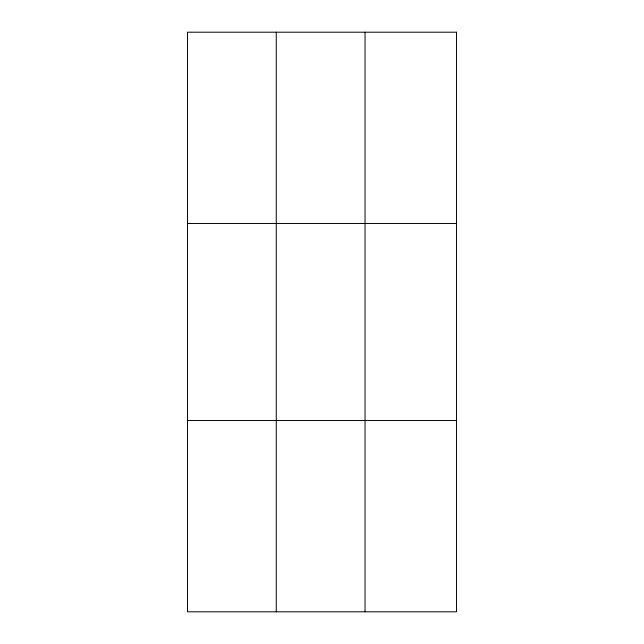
<?xml version="1.0" encoding="UTF-8"?>
<svg xmlns="http://www.w3.org/2000/svg" width="644" height="644" viewBox="0 0 644 644"><rect width="100%" height="100%" fill="white"/><g stroke="black" fill="none" stroke-linecap="round" stroke-linejoin="round"><path stroke-width="0.97" d="M276.26 32.2L276.26 611.8M365.051 32.2L365.051 611.8M187.468 223.468L456.532 223.468M187.468 420.532L456.532 420.532M456.532 32.2L187.468 32.2L187.468 611.8L456.532 611.8L456.532 32.2"/></g></svg>
